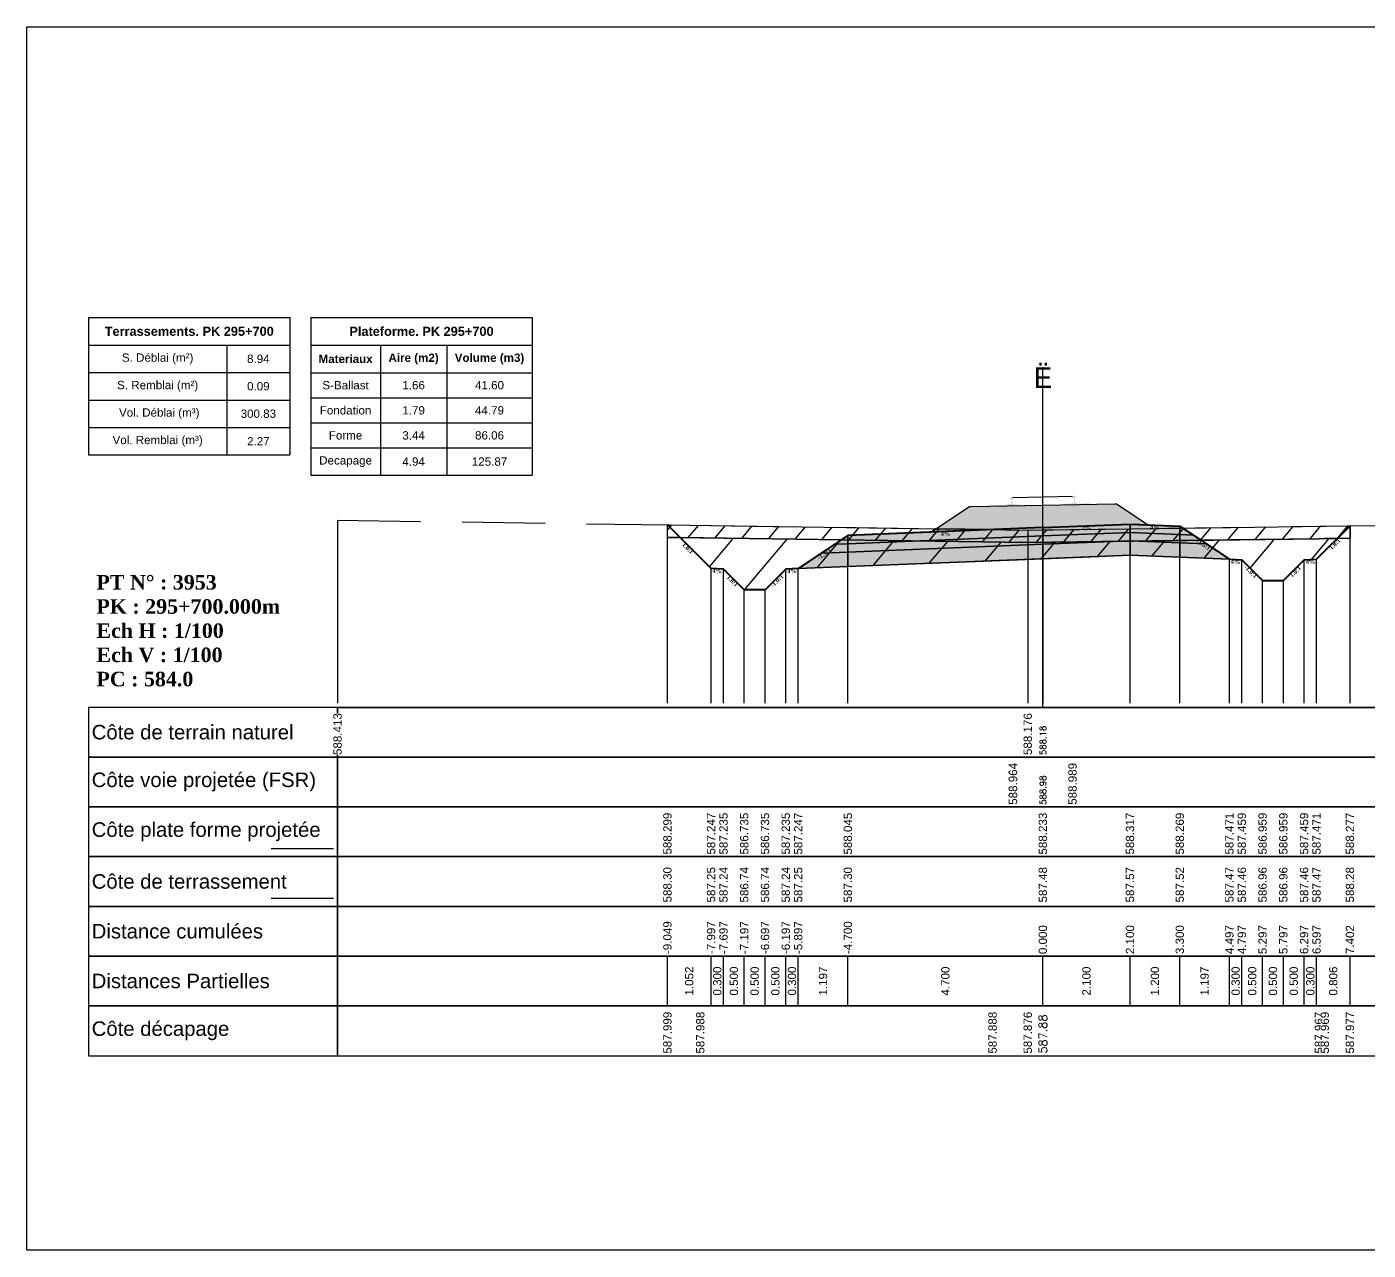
# Model space of a CAD drawing. Header units: millimetres. Extents: x 2762 to 3076, y 916 to 3305.
# Drawn here: x 2873.89 to 2906.22, y 3161.59 to 3191.09 of the extents above; entities that cross this region are included whole.
import ezdxf

# ---------------------------------------------------------------- set-up
doc = ezdxf.new("R2010")
doc.units = ezdxf.units.MM
doc.header["$LTSCALE"] = 2
doc.linetypes.add('CACHE', pattern=[9.525, 6.35, -3.175])
doc.linetypes.add('DASHED', pattern=[0.75, 0.5, -0.25])
for name, color, linetype in [('C-ANNO-TABL', 1, 'Continuous'), ('C-ANNO-TABL-TEXT', 150, 'Continuous'), ('C-ANNO-TABL-TITL', 150, 'Continuous'), ('C-ANNO-TABL-TTBL', 5, 'Continuous'), ('C-ROAD-CORR', 5, 'Continuous'), ('C-ROAD-SCTN', 7, 'Continuous')]:
    doc.layers.add(name, color=color, linetype=linetype)
doc.styles.add('ARIAL', font='arial.ttf')
doc.styles.add('C3D_Etiquette', font='romans.shx')
doc.styles.add('C3D_Profil_Travers', font='romans.shx')
doc.styles.get("Standard").update_dxf_attribs({"font": 'arial.ttf'})

msp = doc.modelspace()

# ---------------------------------------------------------------- hatches: boundary and pattern name
at = {"linetype": 'Continuous', "lineweight": -3}
msp.add_hatch(color=254, dxfattribs=at).paths.add_polyline_path([(2897.169, 3179.356), (2897.166, 3179.541), (2897.28, 3179.564), (2897.628, 3179.57), (2897.628, 3179.575), (2897.554, 3179.574), (2897.554, 3179.584), (2897.555, 3179.585), (2897.556, 3179.586), (2897.558, 3179.586), (2897.578, 3179.588), (2897.581, 3179.589), (2897.584, 3179.59), (2897.612, 3179.601), (2897.614, 3179.602), (2897.615, 3179.603), (2897.616, 3179.605), (2897.617, 3179.609), (2897.618, 3179.616), (2897.619, 3179.625), (2897.62, 3179.636), (2897.62, 3179.659), (2897.619, 3179.675), (2897.618, 3179.682), (2897.617, 3179.688), (2897.616, 3179.692), (2897.616, 3179.694), (2897.615, 3179.697), (2897.614, 3179.699), (2897.613, 3179.701), (2897.612, 3179.702), (2897.61, 3179.703), (2897.595, 3179.708), (2897.592, 3179.709), (2897.592, 3179.71), (2897.591, 3179.712), (2897.591, 3179.714), (2897.591, 3179.732), (2897.591, 3179.737), (2897.592, 3179.739), (2897.594, 3179.741), (2897.596, 3179.743), (2897.599, 3179.744), (2897.6, 3179.745), (2897.604, 3179.746), (2897.608, 3179.746), (2897.611, 3179.747), (2897.615, 3179.747), (2897.62, 3179.747), (2897.623, 3179.747), (2897.626, 3179.747), (2897.63, 3179.747), (2897.633, 3179.747), (2897.637, 3179.747), (2897.642, 3179.747), (2897.645, 3179.747), (2897.649, 3179.747), (2897.653, 3179.746), (2897.654, 3179.745), (2897.656, 3179.744), (2897.659, 3179.743), (2897.661, 3179.74), (2897.662, 3179.738), (2897.663, 3179.734), (2897.663, 3179.716), (2897.663, 3179.713), (2897.662, 3179.712), (2897.662, 3179.711), (2897.659, 3179.709), (2897.644, 3179.703), (2897.643, 3179.702), (2897.641, 3179.701), (2897.64, 3179.7), (2897.64, 3179.698), (2897.639, 3179.694), (2897.638, 3179.693), (2897.638, 3179.688), (2897.637, 3179.682), (2897.637, 3179.676), (2897.636, 3179.66), (2897.637, 3179.636), (2897.638, 3179.626), (2897.639, 3179.617), (2897.641, 3179.609), (2897.642, 3179.605), (2897.642, 3179.604), (2897.644, 3179.603), (2897.646, 3179.601), (2897.674, 3179.591), (2897.677, 3179.59), (2897.681, 3179.59), (2897.701, 3179.589), (2897.702, 3179.588), (2897.703, 3179.588), (2897.704, 3179.586), (2897.704, 3179.577), (2897.63, 3179.575), (2897.63, 3179.57), (2897.834, 3179.573), (2897.966, 3179.545), (2898.8, 3179.559), (2898.931, 3179.593), (2899.135, 3179.596), (2899.135, 3179.602), (2899.061, 3179.6), (2899.061, 3179.61), (2899.062, 3179.611), (2899.063, 3179.612), (2899.064, 3179.612), (2899.084, 3179.614), (2899.088, 3179.615), (2899.091, 3179.616), (2899.119, 3179.627), (2899.121, 3179.628), (2899.122, 3179.63), (2899.123, 3179.631), (2899.124, 3179.635), (2899.125, 3179.642), (2899.126, 3179.651), (2899.127, 3179.662), (2899.126, 3179.686), (2899.125, 3179.701), (2899.125, 3179.708), (2899.124, 3179.714), (2899.123, 3179.718), (2899.123, 3179.72), (2899.122, 3179.724), (2899.121, 3179.725), (2899.12, 3179.727), (2899.118, 3179.728), (2899.117, 3179.729), (2899.102, 3179.734), (2899.099, 3179.736), (2899.098, 3179.737), (2899.098, 3179.738), (2899.098, 3179.741), (2899.097, 3179.759), (2899.098, 3179.763), (2899.099, 3179.765), (2899.101, 3179.768), (2899.103, 3179.769), (2899.106, 3179.771), (2899.107, 3179.771), (2899.11, 3179.772), (2899.114, 3179.773), (2899.118, 3179.773), (2899.122, 3179.773), (2899.127, 3179.773), (2899.13, 3179.773), (2899.133, 3179.774), (2899.136, 3179.774), (2899.14, 3179.774), (2899.144, 3179.774), (2899.149, 3179.773), (2899.152, 3179.773), (2899.156, 3179.773), (2899.16, 3179.772), (2899.161, 3179.772), (2899.163, 3179.77), (2899.165, 3179.769), (2899.168, 3179.767), (2899.169, 3179.764), (2899.169, 3179.76), (2899.17, 3179.742), (2899.17, 3179.739), (2899.169, 3179.738), (2899.169, 3179.737), (2899.166, 3179.735), (2899.151, 3179.729), (2899.149, 3179.729), (2899.148, 3179.727), (2899.147, 3179.726), (2899.146, 3179.724), (2899.146, 3179.721), (2899.145, 3179.719), (2899.144, 3179.714), (2899.144, 3179.708), (2899.143, 3179.702), (2899.143, 3179.686), (2899.143, 3179.662), (2899.145, 3179.652), (2899.146, 3179.643), (2899.147, 3179.636), (2899.148, 3179.632), (2899.149, 3179.63), (2899.15, 3179.629), (2899.153, 3179.628), (2899.181, 3179.618), (2899.184, 3179.616), (2899.187, 3179.616), (2899.207, 3179.615), (2899.209, 3179.615), (2899.21, 3179.614), (2899.211, 3179.613), (2899.211, 3179.603), (2899.137, 3179.602), (2899.137, 3179.596), (2899.485, 3179.602), (2899.6, 3179.583), (2899.604, 3179.398)])
h = msp.add_hatch(dxfattribs=at)
h.set_pattern_fill('GRAVEL', color=252, scale=0.009, style=0)
h.set_pattern_definition([(228.0128, (2895.966965, 3179.219604), (-1.8288, -2.0574), [0.030755, -3.0447435]), (184.96974, (2895.946391, 3179.196744), (2.743199999, 0.228600013), [0.0527764, -5.2248644]), (132.51045, (2895.893813, 3179.192172), (2.286, -2.5146), [0.0372133, -3.684125]), (267.2737, (2895.804659, 3179.135022), (0.2286, 4.572), [0.0480604, -4.7579794]), (292.83365, (2895.802373, 3179.087016), (-1.143, 2.7432), [0.047127, -4.6655827]), (357.2737, (2895.820661, 3179.043582), (-4.572, 0.2286), [0.0480604, -4.7579794]), (37.69424, (2895.868667, 3179.0412955), (-2.9718, -2.286), [0.0635574, -6.2921804]), (72.25533, (2895.918959, 3179.0801575), (1.6002, 5.0292), [0.0600048, -5.940473]), (121.42957, (2895.937247, 3179.137308), (-1.8288, 2.9718), [0.048223, -4.774099]), (175.23636, (2895.912101, 3179.178456), (2.5146, -0.2286), [0.055054, -2.697654]), (222.39744, (2895.857237, 3179.1830275), (-2.7432, -2.5146), [0.071197, -7.0485095]), (138.81407, (2896.030973, 3179.132736), (-1.6002, 1.3716), [0.0243004, -2.405751]), (171.46923, (2896.012685, 3179.148738), (2.9718, -0.4572), [0.0462314, -4.5769175]), (225, (2895.96697, 3179.1556), (-3e-17, -0.2286), [0.032329, -0.29096]), (203.1986, (2895.950963, 3179.183028), (1.143, 0.4572), [0.01741, -1.723556]), (291.8014, (2895.93496, 3179.17617), (-0.2286, 0.6858), [0.024621, -1.206428]), (30.9638, (2895.944105, 3179.15331), (0.6858, 0.4572), [0.039989, -1.292967]), (161.565, (2895.978395, 3179.17388), (0.4572, -0.2286), [0.028916, -0.693981]), (16.38954, (2895.802373, 3179.17617), (2.286, 0.6858), [0.040508, -4.0102944]), (70.34618, (2895.841235, 3179.1876), (-0.9144, -2.5146), [0.033984, -3.3643994]), (293.1986, (2895.978395, 3179.219604), (-0.4572, 1.143), [0.034819, -1.7061465]), (343.61046, (2895.992111, 3179.1876), (-2.286, 0.6858), [0.040508, -4.0102944]), (339.44395, (2895.802373, 3179.034438), (-1.143, 0.4572), [0.039063, -1.914096]), (294.77514, (2895.838949, 3179.020722), (-1.143, 2.5146), [0.0327305, -3.2403234]), (66.8014, (2895.98068, 3178.991004), (0.4572, 1.143), [0.034819, -1.7061465]), (17.35402, (2895.994397, 3179.023008), (-2.9718, -0.9144), [0.0383204, -3.793714]), (69.44395, (2895.868667, 3178.991004), (-0.4572, -1.143), [0.0195316, -1.933628]), (101.3099, (2895.966965, 3178.991004), (-0.2286, 0.9144), [0.011656, -1.1539795]), (165.9638, (2895.96468, 3179.002434), (0.6858, -0.2286), [0.047127, -0.895415]), (186.009, (2895.918959, 3179.013864), (2.286, 0.2286), [0.043674, -4.323723]), (303.69, (2895.944105, 3179.132736), (-0.2286, 0.4572), [0.032969, -0.79126]), (353.15723, (2895.962393, 3179.1053035), (3.8862, -0.4572), [0.05756, -5.698441]), (60.9454, (2896.019543, 3179.098446), (-0.9144, -1.6002), [0.023536, -2.330045]), (90, (2896.03097, 3179.11902), (-0.2286, 0.2286), [0.013716, -0.214884]), (120.25644, (2895.914387, 3179.020722), (0.9144, -1.6002), [0.031758, -3.1440547]), (48.0128, (2895.898385, 3179.048154), (1.8288, 2.0574), [0.06151, -3.0139886]), (0, (2895.93953, 3179.09387), (0.2286, 0.2286), [0.059436, -0.169164]), (325.30485, (2895.998969, 3179.093874), (2.286, -1.6002), [0.036145, -3.5783385]), (254.0546, (2896.028687, 3179.0733), (-0.2286, -0.9144), [0.033285, -1.6309485]), (207.64598, (2896.019543, 3179.041296), (-4.3434, -2.286), [0.054193, -5.365122]), (175.42608, (2895.971537, 3179.0161495), (-2.9718, 0.2286), [0.0573327, -5.675926])])
h.paths.add_polyline_path([(2895.802, 3178.991), (2896.608, 3179.528), (2896.652, 3179.528), (2900.114, 3179.589), (2900.158, 3179.589), (2900.916, 3179.084), (2900.48, 3179.101), (2897.223, 3178.971)])
h.paths.add_polyline_path([(2895.679, 3178.909), (2895.802, 3178.991), (2897.223, 3178.971)])
h = msp.add_hatch(dxfattribs=at)
h.set_pattern_fill('_U', color=150, scale=0.5, angle=50, style=0, pattern_type=0)
h.set_pattern_definition([(50, (2905.47805, 3178.75673), (-0.383022, 0.321394), [])])
h.paths.add_polyline_path([(2905.478, 3178.757), (2905.782, 3179.061), (2905.782, 3178.761)])
h.paths.add_polyline_path([(2901.747, 3179.008), (2905.782, 3179.061), (2905.478, 3178.757), (2905.176, 3178.753), (2905.032, 3178.751), (2902.188, 3178.714)])
h.paths.add_polyline_path([(2895.679, 3178.909), (2895.802, 3178.991), (2897.223, 3178.971)])
h.paths.add_polyline_path([(2893.521, 3178.724), (2893.68, 3178.829), (2895.679, 3178.909), (2897.223, 3178.971), (2898.016, 3178.959), (2901.747, 3179.008), (2902.188, 3178.714), (2898.016, 3178.659)])
h.paths.add_polyline_path([(2889.331, 3179.083), (2895.802, 3178.991), (2895.679, 3178.909), (2893.68, 3178.829), (2893.521, 3178.724), (2889.635, 3178.779)])
h.paths.add_polyline_path([(2889.331, 3178.783), (2889.331, 3179.083), (2889.635, 3178.779)])
h = msp.add_hatch(color=11, dxfattribs=at)
h.paths.add_polyline_path([(2901.68, 3178.853), (2901.68, 3179.053), (2901.999, 3178.84)])
h.paths.add_polyline_path([(2900.48, 3178.901), (2900.48, 3179.101), (2901.68, 3179.053), (2901.68, 3178.853)])
h.paths.add_polyline_path([(2898.38, 3178.817), (2898.38, 3179.017), (2900.48, 3179.101), (2900.48, 3178.901)])
h.paths.add_polyline_path([(2893.68, 3178.629), (2893.68, 3178.829), (2898.38, 3179.017), (2898.38, 3178.817)])
h.paths.add_polyline_path([(2893.36, 3178.616), (2893.68, 3178.829), (2893.68, 3178.629)])
h = msp.add_hatch(dxfattribs=at)
h.set_pattern_fill('_U', color=1, angle=50, style=0, pattern_type=0)
h.set_pattern_definition([(50, (2889.635, 3178.7789), (-0.766044, 0.64279), [])])
h.paths.add_polyline_path([(2889.635, 3178.779), (2898.016, 3178.659), (2905.032, 3178.751), (2905.176, 3178.753), (2905.478, 3178.757), (2904.976, 3178.255), (2904.676, 3178.243), (2904.176, 3177.743), (2903.676, 3177.743), (2903.176, 3178.243), (2900.48, 3178.351), (2892.183, 3178.019), (2891.683, 3177.519), (2891.183, 3177.519), (2890.683, 3178.019), (2890.383, 3178.031)])
h = msp.add_hatch(color=83, dxfattribs=at)
h.paths.add_polyline_path([(2901.68, 3178.303), (2901.68, 3178.653), (2902.318, 3178.627), (2902.876, 3178.255)])
h.paths.add_polyline_path([(2900.48, 3178.351), (2900.48, 3178.701), (2901.68, 3178.653), (2901.68, 3178.303)])
h.paths.add_polyline_path([(2898.38, 3178.267), (2898.38, 3178.617), (2900.48, 3178.701), (2900.48, 3178.351)])
h.paths.add_polyline_path([(2893.68, 3178.079), (2893.68, 3178.429), (2898.38, 3178.617), (2898.38, 3178.267)])
h.paths.add_polyline_path([(2892.483, 3178.031), (2893.041, 3178.403), (2893.68, 3178.429), (2893.68, 3178.079)])
h = msp.add_hatch(color=30, dxfattribs=at)
h.paths.add_polyline_path([(2901.68, 3178.653), (2901.68, 3178.853), (2901.999, 3178.84), (2902.318, 3178.627)])
h.paths.add_polyline_path([(2900.48, 3178.701), (2900.48, 3178.901), (2901.68, 3178.853), (2901.68, 3178.653)])
h.paths.add_polyline_path([(2898.38, 3178.617), (2898.38, 3178.817), (2900.48, 3178.901), (2900.48, 3178.701)])
h.paths.add_polyline_path([(2893.68, 3178.429), (2893.68, 3178.629), (2898.38, 3178.817), (2898.38, 3178.617)])
h.paths.add_polyline_path([(2893.041, 3178.403), (2893.36, 3178.616), (2893.68, 3178.629), (2893.68, 3178.429)])

# ---------------------------------------------------------------- linework, layer by layer
at = {"color": 7, "linetype": 'Continuous', "lineweight": -3}
for p, q in [((2898.38, 3174.684), (2898.38, 3182.884)), ((2881.379, 3174.684), (2915.381, 3174.684)), ((2889.331, 3167.484), (2889.331, 3168.684)), ((2890.383, 3167.484), (2890.383, 3168.684)), ((2890.383, 3167.484), (2890.383, 3168.684)), ((2890.683, 3167.484), (2890.683, 3168.684)), ((2890.683, 3167.484), (2890.683, 3168.684)), ((2891.183, 3167.484), (2891.183, 3168.684)), ((2891.183, 3167.484), (2891.183, 3168.684)), ((2891.683, 3167.484), (2891.683, 3168.684)), ((2891.683, 3167.484), (2891.683, 3168.684)), ((2892.183, 3167.484), (2892.183, 3168.684)), ((2892.183, 3167.484), (2892.183, 3168.684)), ((2892.483, 3167.484), (2892.483, 3168.684)), ((2892.483, 3167.484), (2892.483, 3168.684)), ((2893.68, 3167.484), (2893.68, 3168.684)), ((2893.68, 3167.484), (2893.68, 3168.684)), ((2898.38, 3167.484), (2898.38, 3168.684)), ((2898.38, 3167.484), (2898.38, 3168.684)), ((2900.48, 3167.484), (2900.48, 3168.684)), ((2900.48, 3167.484), (2900.48, 3168.684)), ((2901.68, 3167.484), (2901.68, 3168.684)), ((2901.68, 3167.484), (2901.68, 3168.684)), ((2902.876, 3167.484), (2902.876, 3168.684)), ((2902.876, 3167.484), (2902.876, 3168.684)), ((2903.176, 3167.484), (2903.176, 3168.684)), ((2903.176, 3167.484), (2903.176, 3168.684)), ((2903.676, 3167.484), (2903.676, 3168.684)), ((2903.676, 3167.484), (2903.676, 3168.684)), ((2904.176, 3167.484), (2904.176, 3168.684)), ((2904.176, 3167.484), (2904.176, 3168.684)), ((2904.676, 3167.484), (2904.676, 3168.684)), ((2904.676, 3167.484), (2904.676, 3168.684)), ((2904.976, 3167.484), (2904.976, 3168.684)), ((2904.976, 3167.484), (2904.976, 3168.684)), ((2905.782, 3167.484), (2905.782, 3168.684))]:
    msp.add_line(p, q, dxfattribs=at)
at = {"color": 251, "linetype": 'Continuous', "lineweight": -3}
for p, q in [((2895.802, 3178.991), (2896.608, 3179.528)), ((2896.608, 3179.528), (2896.652, 3179.528)), ((2896.652, 3179.528), (2900.114, 3179.589)), ((2900.114, 3179.589), (2900.158, 3179.589)), ((2900.158, 3179.589), (2900.916, 3179.084)), ((2893.68, 3178.829), (2898.38, 3179.017)), ((2900.48, 3179.101), (2897.223, 3178.971)), ((2898.38, 3179.017), (2900.48, 3179.101)), ((2898.38, 3178.817), (2898.38, 3179.017)), ((2898.38, 3179.017), (2898.38, 3178.817)), ((2900.916, 3179.084), (2900.48, 3179.101)), ((2900.48, 3178.901), (2900.48, 3179.101)), ((2900.48, 3179.101), (2901.68, 3179.053)), ((2900.48, 3179.101), (2900.48, 3178.901)), ((2901.68, 3178.853), (2901.68, 3179.053)), ((2901.68, 3179.053), (2901.999, 3178.84)), ((2901.68, 3179.053), (2901.68, 3178.853)), ((2893.36, 3178.616), (2893.68, 3178.829)), ((2893.68, 3178.629), (2893.68, 3178.829)), ((2893.68, 3178.829), (2893.68, 3178.629)), ((2898.38, 3178.817), (2893.68, 3178.629)), ((2895.679, 3178.909), (2895.802, 3178.991)), ((2897.223, 3178.971), (2895.679, 3178.909)), ((2897.223, 3178.971), (2895.802, 3178.991)), ((2895.802, 3178.991), (2897.223, 3178.971)), ((2900.48, 3178.901), (2898.38, 3178.817)), ((2901.68, 3178.853), (2900.48, 3178.901)), ((2901.999, 3178.84), (2901.68, 3178.853)), ((2893.68, 3178.629), (2893.36, 3178.616))]:
    msp.add_line(p, q, dxfattribs=at)
at = {"color": 105, "linetype": 'DASHED', "lineweight": -3, "ltscale": 2}
for p, q in [((2881.38, 3179.197), (2898.016, 3178.959)), ((2898.38, 3178.964), (2908.651, 3179.098)), ((2898.016, 3178.959), (2898.38, 3178.964))]:
    msp.add_line(p, q, dxfattribs=at)
at = {"color": 98, "linetype": 'CACHE', "lineweight": -3}
for p, q in [((2881.38, 3179.197), (2881.38, 3174.784)), ((2898.016, 3178.959), (2898.016, 3174.784)), ((2898.38, 3178.964), (2898.38, 3174.784))]:
    msp.add_line(p, q, dxfattribs=at)
at = {"color": 253, "linetype": 'Continuous', "lineweight": -3}
for p, q in [((2889.331, 3179.083), (2895.802, 3178.991)), ((2889.635, 3178.779), (2889.331, 3179.083)), ((2889.331, 3178.783), (2889.331, 3179.083)), ((2889.331, 3179.083), (2889.635, 3178.779)), ((2889.331, 3178.783), (2889.331, 3179.083)), ((2889.331, 3179.083), (2889.635, 3178.779)), ((2901.747, 3179.008), (2905.782, 3179.061)), ((2905.478, 3178.757), (2905.782, 3179.061)), ((2905.782, 3179.061), (2905.478, 3178.757)), ((2905.478, 3178.757), (2905.782, 3179.061)), ((2905.782, 3179.061), (2905.782, 3178.761)), ((2905.782, 3179.061), (2905.782, 3178.761)), ((2889.635, 3178.779), (2889.331, 3178.783)), ((2889.635, 3178.779), (2889.331, 3178.783)), ((2893.521, 3178.724), (2889.635, 3178.779)), ((2889.635, 3178.779), (2898.016, 3178.659)), ((2890.383, 3178.031), (2889.635, 3178.779)), ((2893.521, 3178.724), (2893.68, 3178.829)), ((2893.68, 3178.829), (2893.521, 3178.724)), ((2898.016, 3178.659), (2893.521, 3178.724)), ((2893.68, 3178.829), (2895.679, 3178.909)), ((2895.679, 3178.909), (2893.68, 3178.829)), ((2895.679, 3178.909), (2895.802, 3178.991)), ((2895.802, 3178.991), (2895.679, 3178.909)), ((2897.223, 3178.971), (2895.679, 3178.909)), ((2895.679, 3178.909), (2897.223, 3178.971)), ((2895.802, 3178.991), (2897.223, 3178.971)), ((2897.223, 3178.971), (2898.016, 3178.959)), ((2898.016, 3178.959), (2901.747, 3179.008)), ((2898.016, 3178.659), (2905.032, 3178.751)), ((2902.188, 3178.714), (2898.016, 3178.659)), ((2902.188, 3178.714), (2901.747, 3179.008)), ((2901.747, 3179.008), (2902.188, 3178.714)), ((2905.032, 3178.751), (2902.188, 3178.714)), ((2905.478, 3178.757), (2904.976, 3178.255)), ((2905.176, 3178.753), (2905.032, 3178.751)), ((2905.032, 3178.751), (2905.176, 3178.753)), ((2905.478, 3178.757), (2905.176, 3178.753)), ((2905.176, 3178.753), (2905.478, 3178.757)), ((2905.782, 3178.761), (2905.478, 3178.757)), ((2905.782, 3178.761), (2905.478, 3178.757)), ((2900.48, 3178.351), (2892.183, 3178.019)), ((2903.176, 3178.243), (2900.48, 3178.351)), ((2903.676, 3177.743), (2903.176, 3178.243)), ((2904.676, 3178.243), (2904.176, 3177.743)), ((2904.976, 3178.255), (2904.676, 3178.243)), ((2890.683, 3178.019), (2890.383, 3178.031)), ((2891.183, 3177.519), (2890.683, 3178.019)), ((2892.183, 3178.019), (2891.683, 3177.519)), ((2904.176, 3177.743), (2903.676, 3177.743)), ((2891.683, 3177.519), (2891.183, 3177.519))]:
    msp.add_line(p, q, dxfattribs=at)
at = {"color": 8, "linetype": 'CACHE', "lineweight": -3}
for p, q in [((2889.331, 3174.784), (2889.331, 3179.083)), ((2905.782, 3174.784), (2905.782, 3179.061)), ((2893.68, 3174.784), (2893.68, 3178.079)), ((2898.38, 3174.784), (2898.38, 3178.267)), ((2898.38, 3174.784), (2898.38, 3178.267)), ((2900.48, 3174.784), (2900.48, 3178.351)), ((2901.68, 3174.784), (2901.68, 3178.303)), ((2902.876, 3174.784), (2902.876, 3178.255)), ((2903.176, 3174.784), (2903.176, 3178.243)), ((2904.676, 3174.784), (2904.676, 3178.243)), ((2904.976, 3174.784), (2904.976, 3178.255)), ((2890.383, 3174.784), (2890.383, 3178.031)), ((2890.683, 3174.784), (2890.683, 3178.019)), ((2892.183, 3174.784), (2892.183, 3178.019)), ((2892.483, 3174.784), (2892.483, 3178.031)), ((2903.676, 3174.784), (2903.676, 3177.743)), ((2904.176, 3174.784), (2904.176, 3177.743)), ((2891.183, 3174.784), (2891.183, 3177.519)), ((2891.683, 3174.784), (2891.683, 3177.519))]:
    msp.add_line(p, q, dxfattribs=at)
at = {"color": 6, "linetype": 'Continuous', "lineweight": -3}
for p, q in [((2889.331, 3178.783), (2890.123, 3178.772)), ((2890.123, 3178.772), (2897.168, 3178.672)), ((2898.38, 3178.664), (2905.032, 3178.751)), ((2905.032, 3178.751), (2905.176, 3178.753)), ((2905.176, 3178.753), (2905.782, 3178.761)), ((2897.168, 3178.672), (2898.016, 3178.659)), ((2898.016, 3178.659), (2898.38, 3178.664))]:
    msp.add_line(p, q, dxfattribs=at)
at = {"color": 53, "linetype": 'Continuous', "lineweight": -3}
for p, q in [((2893.68, 3178.629), (2898.38, 3178.817)), ((2898.38, 3178.817), (2900.48, 3178.901)), ((2898.38, 3178.617), (2898.38, 3178.817)), ((2898.38, 3178.817), (2898.38, 3178.617)), ((2900.48, 3178.701), (2898.38, 3178.617)), ((2898.38, 3178.617), (2900.48, 3178.701)), ((2900.48, 3178.701), (2900.48, 3178.901)), ((2900.48, 3178.901), (2901.68, 3178.853)), ((2900.48, 3178.901), (2900.48, 3178.701)), ((2901.68, 3178.653), (2900.48, 3178.701)), ((2900.48, 3178.351), (2900.48, 3178.701)), ((2900.48, 3178.701), (2901.68, 3178.653)), ((2900.48, 3178.701), (2900.48, 3178.351)), ((2901.68, 3178.653), (2901.68, 3178.853)), ((2901.68, 3178.853), (2901.999, 3178.84)), ((2901.68, 3178.853), (2901.68, 3178.653)), ((2901.999, 3178.84), (2902.318, 3178.627)), ((2892.483, 3178.031), (2893.041, 3178.403)), ((2893.041, 3178.403), (2893.36, 3178.616)), ((2893.68, 3178.429), (2893.041, 3178.403)), ((2893.041, 3178.403), (2893.68, 3178.429)), ((2893.36, 3178.616), (2893.68, 3178.629)), ((2893.68, 3178.429), (2893.68, 3178.629)), ((2893.68, 3178.629), (2893.68, 3178.429)), ((2898.38, 3178.617), (2893.68, 3178.429)), ((2893.68, 3178.429), (2898.38, 3178.617)), ((2893.68, 3178.079), (2893.68, 3178.429)), ((2893.68, 3178.429), (2893.68, 3178.079)), ((2898.38, 3178.267), (2898.38, 3178.617)), ((2898.38, 3178.617), (2898.38, 3178.267)), ((2902.318, 3178.627), (2901.68, 3178.653)), ((2901.68, 3178.303), (2901.68, 3178.653)), ((2901.68, 3178.653), (2902.318, 3178.627)), ((2901.68, 3178.653), (2901.68, 3178.303)), ((2902.318, 3178.627), (2902.876, 3178.255)), ((2893.68, 3178.079), (2892.483, 3178.031)), ((2898.38, 3178.267), (2893.68, 3178.079)), ((2900.48, 3178.351), (2898.38, 3178.267)), ((2901.68, 3178.303), (2900.48, 3178.351)), ((2902.876, 3178.255), (2901.68, 3178.303))]:
    msp.add_line(p, q, dxfattribs=at)
at = {"color": 154, "linetype": 'Continuous', "lineweight": -3}
msp.add_line((2879.779, 3171.284), (2881.279, 3171.284), dxfattribs=at)
at = {"color": 1, "linetype": 'Continuous', "lineweight": -3}
msp.add_line((2879.779, 3170.084), (2881.279, 3170.084), dxfattribs=at)
at = {"color": 7, "linetype": 'Continuous', "lineweight": -3}
for points in [[(2881.379, 3173.484), (2881.379, 3174.684), (2875.379, 3174.684), (2875.379, 3173.484)], [(2881.379, 3173.484), (2915.381, 3173.484), (2915.381, 3174.684), (2881.379, 3174.684)], [(2881.379, 3172.284), (2881.379, 3173.484), (2875.379, 3173.484), (2875.379, 3172.284)], [(2881.379, 3172.284), (2915.381, 3172.284), (2915.381, 3173.484), (2881.379, 3173.484)], [(2881.379, 3171.084), (2881.379, 3172.284), (2875.379, 3172.284), (2875.379, 3171.084)], [(2881.379, 3171.084), (2915.381, 3171.084), (2915.381, 3172.284), (2881.379, 3172.284)], [(2881.379, 3169.884), (2881.379, 3171.084), (2875.379, 3171.084), (2875.379, 3169.884)], [(2881.379, 3169.884), (2915.381, 3169.884), (2915.381, 3171.084), (2881.379, 3171.084)], [(2881.379, 3168.684), (2881.379, 3169.884), (2875.379, 3169.884), (2875.379, 3168.684)], [(2881.379, 3168.684), (2915.381, 3168.684), (2915.381, 3169.884), (2881.379, 3169.884)], [(2881.379, 3167.484), (2881.379, 3168.684), (2875.379, 3168.684), (2875.379, 3167.484)], [(2881.379, 3167.484), (2915.381, 3167.484), (2915.381, 3168.684), (2881.379, 3168.684)], [(2881.379, 3166.284), (2881.379, 3167.484), (2875.379, 3167.484), (2875.379, 3166.284)], [(2881.379, 3166.284), (2915.381, 3166.284), (2915.381, 3167.484), (2881.379, 3167.484)]]:
    msp.add_3dface(points, dxfattribs=at)
at = {"layer": 'C-ANNO-TABL', "color": 7, "linetype": 'Continuous', "lineweight": -3}
for p, q in [((2875.379, 3183.419), (2878.707, 3183.419)), ((2878.707, 3183.419), (2880.232, 3183.419)), ((2878.707, 3183.419), (2878.707, 3182.757)), ((2880.732, 3183.416), (2882.414, 3183.416)), ((2882.414, 3183.416), (2884.01, 3183.416)), ((2882.414, 3183.416), (2882.414, 3182.754)), ((2884.01, 3183.416), (2886.073, 3183.416)), ((2884.01, 3183.416), (2884.01, 3182.754)), ((2875.379, 3182.757), (2878.707, 3182.757)), ((2878.707, 3182.757), (2880.232, 3182.757)), ((2878.707, 3182.757), (2878.707, 3182.095)), ((2880.732, 3182.754), (2882.414, 3182.754)), ((2882.414, 3182.754), (2884.01, 3182.754)), ((2882.414, 3182.754), (2882.414, 3182.147)), ((2884.01, 3182.754), (2886.073, 3182.754)), ((2884.01, 3182.754), (2884.01, 3182.147)), ((2875.379, 3182.095), (2878.707, 3182.095)), ((2878.707, 3182.095), (2880.232, 3182.095)), ((2878.707, 3182.095), (2878.707, 3181.432)), ((2880.732, 3182.147), (2882.414, 3182.147)), ((2882.414, 3182.147), (2884.01, 3182.147)), ((2882.414, 3182.147), (2882.414, 3181.543)), ((2884.01, 3182.147), (2886.073, 3182.147)), ((2884.01, 3182.147), (2884.01, 3181.543)), ((2875.379, 3181.432), (2878.707, 3181.432)), ((2878.707, 3181.432), (2880.232, 3181.432)), ((2878.707, 3181.432), (2878.707, 3180.77)), ((2880.732, 3181.543), (2882.414, 3181.543)), ((2882.414, 3181.543), (2884.01, 3181.543)), ((2882.414, 3181.543), (2882.414, 3180.939)), ((2884.01, 3181.543), (2886.073, 3181.543)), ((2884.01, 3181.543), (2884.01, 3180.939)), ((2880.732, 3180.939), (2882.414, 3180.939)), ((2882.414, 3180.939), (2884.01, 3180.939)), ((2882.414, 3180.939), (2882.414, 3180.28)), ((2884.01, 3180.939), (2886.073, 3180.939)), ((2884.01, 3180.939), (2884.01, 3180.28))]:
    msp.add_line(p, q, dxfattribs=at)
at = {"layer": 'C-ANNO-TABL-TTBL', "color": 7, "linetype": 'Continuous', "lineweight": -3}
for p, q in [((2875.379, 3184.084), (2880.232, 3184.084)), ((2875.379, 3184.084), (2875.379, 3183.419)), ((2880.232, 3184.084), (2880.232, 3183.419)), ((2880.732, 3184.084), (2886.073, 3184.084)), ((2880.732, 3184.084), (2880.732, 3183.416)), ((2886.073, 3184.084), (2886.073, 3183.416)), ((2875.379, 3183.419), (2875.379, 3182.757)), ((2880.232, 3183.419), (2880.232, 3182.757)), ((2880.732, 3183.416), (2880.732, 3182.754)), ((2886.073, 3183.416), (2886.073, 3182.754)), ((2875.379, 3182.757), (2875.379, 3182.095)), ((2880.232, 3182.757), (2880.232, 3182.095)), ((2880.732, 3182.754), (2880.732, 3182.147)), ((2886.073, 3182.754), (2886.073, 3182.147)), ((2875.379, 3182.095), (2875.379, 3181.432)), ((2880.232, 3182.095), (2880.232, 3181.432)), ((2880.732, 3182.147), (2880.732, 3181.543)), ((2886.073, 3182.147), (2886.073, 3181.543)), ((2875.379, 3181.432), (2875.379, 3180.77)), ((2880.232, 3181.432), (2880.232, 3180.77)), ((2880.732, 3181.543), (2880.732, 3180.939)), ((2886.073, 3181.543), (2886.073, 3180.939)), ((2875.379, 3180.77), (2878.707, 3180.77)), ((2878.707, 3180.77), (2880.232, 3180.77)), ((2880.732, 3180.939), (2880.732, 3180.28)), ((2886.073, 3180.939), (2886.073, 3180.28)), ((2880.732, 3180.28), (2882.414, 3180.28)), ((2882.414, 3180.28), (2884.01, 3180.28)), ((2884.01, 3180.28), (2886.073, 3180.28))]:
    msp.add_line(p, q, dxfattribs=at)
at = {"layer": 'C-ROAD-CORR', "color": 1, "linetype": 'Continuous', "lineweight": 40}
for p, q in [((2890.383, 3178.031), (2889.331, 3179.083)), ((2898.38, 3179.017), (2893.68, 3178.829)), ((2898.38, 3179.017), (2900.48, 3179.101)), ((2900.48, 3179.101), (2901.68, 3179.053)), ((2901.68, 3179.053), (2902.876, 3178.255)), ((2904.976, 3178.255), (2905.782, 3179.061)), ((2893.68, 3178.829), (2892.483, 3178.031)), ((2902.876, 3178.255), (2903.176, 3178.243)), ((2903.176, 3178.243), (2903.676, 3177.743)), ((2904.176, 3177.743), (2904.676, 3178.243)), ((2904.676, 3178.243), (2904.976, 3178.255)), ((2890.683, 3178.019), (2890.383, 3178.031)), ((2891.183, 3177.519), (2890.683, 3178.019)), ((2892.183, 3178.019), (2891.683, 3177.519)), ((2892.483, 3178.031), (2892.183, 3178.019)), ((2903.676, 3177.743), (2904.176, 3177.743)), ((2891.683, 3177.519), (2891.183, 3177.519))]:
    msp.add_line(p, q, dxfattribs=at)
at = {"layer": 'C-ROAD-CORR', "color": 102, "linetype": 'Continuous', "lineweight": -3, "ltscale": 0.5}
for p, q in [((2893.68, 3178.079), (2892.483, 3178.031)), ((2898.38, 3178.267), (2893.68, 3178.079)), ((2898.38, 3178.267), (2900.48, 3178.351)), ((2900.48, 3178.351), (2901.68, 3178.303)), ((2901.68, 3178.303), (2902.876, 3178.255))]:
    msp.add_line(p, q, dxfattribs=at)
at = {"layer": 'C-ROAD-CORR', "color": 1, "linetype": 'Continuous', "lineweight": -3}
for p, q in [((2903.176, 3178.243), (2903.676, 3177.743)), ((2904.176, 3177.743), (2904.676, 3178.243)), ((2891.183, 3177.519), (2890.683, 3178.019)), ((2892.183, 3178.019), (2891.683, 3177.519))]:
    msp.add_line(p, q, dxfattribs=at)
at = {"layer": 'C-ROAD-SCTN', "color": 154, "linetype": 'Continuous', "lineweight": -3}
for p, q in [((2897.654, 3179.748), (2897.662, 3179.748)), ((2897.662, 3179.748), (2898.38, 3179.76)), ((2898.38, 3179.76), (2899.095, 3179.773)), ((2889.331, 3179.083), (2890.383, 3178.031)), ((2893.68, 3178.829), (2898.38, 3179.017)), ((2898.38, 3179.017), (2900.48, 3179.101)), ((2900.48, 3179.101), (2901.68, 3179.053)), ((2901.68, 3179.053), (2902.876, 3178.255)), ((2904.976, 3178.255), (2905.782, 3179.061)), ((2892.483, 3178.031), (2893.68, 3178.829)), ((2902.876, 3178.255), (2903.176, 3178.243)), ((2903.176, 3178.243), (2903.676, 3177.743)), ((2904.176, 3177.743), (2904.676, 3178.243)), ((2904.676, 3178.243), (2904.976, 3178.255)), ((2890.383, 3178.031), (2890.683, 3178.019)), ((2890.683, 3178.019), (2891.183, 3177.519)), ((2891.683, 3177.519), (2892.183, 3178.019)), ((2892.183, 3178.019), (2892.483, 3178.031)), ((2903.676, 3177.743), (2904.176, 3177.743)), ((2891.183, 3177.519), (2891.683, 3177.519))]:
    msp.add_line(p, q, dxfattribs=at)
at = {"layer": 'C-ROAD-SCTN', "color": 140, "linetype": 'Continuous', "lineweight": -3}
for p, q in [((2895.679, 3178.909), (2896.608, 3179.528)), ((2896.608, 3179.528), (2896.652, 3179.528)), ((2896.652, 3179.528), (2898.38, 3179.558)), ((2898.38, 3179.558), (2900.114, 3179.589)), ((2900.114, 3179.589), (2900.158, 3179.589)), ((2900.158, 3179.589), (2900.916, 3179.084))]:
    msp.add_line(p, q, dxfattribs=at)
at = {"layer": 'C-ROAD-SCTN', "color": 1, "linetype": 'Continuous', "lineweight": -3}
for p, q in [((2889.331, 3179.083), (2890.383, 3178.031)), ((2904.976, 3178.255), (2905.782, 3179.061)), ((2892.483, 3178.031), (2893.68, 3178.079)), ((2893.68, 3178.079), (2898.38, 3178.267)), ((2898.38, 3178.267), (2900.48, 3178.351)), ((2900.48, 3178.351), (2901.68, 3178.303)), ((2901.68, 3178.303), (2902.876, 3178.255)), ((2902.876, 3178.255), (2903.176, 3178.243)), ((2903.176, 3178.243), (2903.676, 3177.743)), ((2904.176, 3177.743), (2904.676, 3178.243)), ((2904.676, 3178.243), (2904.976, 3178.255)), ((2890.383, 3178.031), (2890.683, 3178.019)), ((2890.683, 3178.019), (2891.183, 3177.519)), ((2891.683, 3177.519), (2892.183, 3178.019)), ((2892.183, 3178.019), (2892.483, 3178.031)), ((2903.676, 3177.743), (2904.176, 3177.743)), ((2891.183, 3177.519), (2891.683, 3177.519))]:
    msp.add_line(p, q, dxfattribs=at)

# ---------------------------------------------------------------- texts
at = {"color": 7, "linetype": 'Continuous', "lineweight": -3}
for s, insert, char_height, attachment_point, style in [('{\\fWingdings|b0|i0|c2|p0;Ë}', (2898.38, 3182.384), 0.5, 8, 'C3D_Profil_Travers'), ('{\\fTimes New Roman|b1|i0|c0|p18;PT N° : 3953\\PPK : 295+700.000m\\PEch H : 1/100\\PEch V : 1/100\\PPC : 584.0}', (2875.568, 3175.184), 0.35, 7, 'C3D_Profil_Travers'), ('{\\fArial|b0|i0|c0|p34;Côte de terrain naturel}', (2875.454, 3174.084), 0.35, 4, 'C3D_Etiquette'), ('{\\fArial|b0|i0|c0|p34;Côte plate forme projetée}', (2875.454, 3171.684), 0.35, 4, 'C3D_Etiquette'), ('{\\fArial|b0|i0|c0|p34;Côte de terrassement}', (2875.454, 3170.484), 0.35, 4, 'C3D_Etiquette'), ('{\\fArial|b0|i0|c0|p34;Distance cumulées}', (2875.454, 3169.284), 0.35, 4, 'C3D_Etiquette'), ('{\\fArial|b0|i0|c0|p34;Distances Partielles}', (2875.454, 3168.084), 0.35, 4, 'C3D_Etiquette'), ('{\\fArial|b0|i0|c0|p34;Côte décapage}', (2875.454, 3166.884), 0.35, 4, 'C3D_Etiquette')]:
    msp.add_mtext(s, dxfattribs=dict(at, insert=insert, char_height=char_height, attachment_point=attachment_point, style=style))
at = {"color": 7, "linetype": 'Continuous', "lineweight": -3, "char_height": 0.1, "attachment_point": 2, "style": 'C3D_Etiquette'}
for s, insert, width, rotation in [('{\\fTimes New Roman|b1|i0|c0|p18;4%}', (2899.43, 3179.055), 0.37094, 2.2906), ('{\\fTimes New Roman|b1|i0|c0|p18;4%}', (2901.079, 3179.073), 0.42071, 357.7094), ('{\\fTimes New Roman|b1|i0|c0|p18;4%}', (2896.03, 3178.919), 0.42071, 2.2906), ('{\\fTimes New Roman|b1|i0|c0|p18;-1.5:1}', (2902.276, 3178.651), 0.34598, 326.3099), ('{\\fTimes New Roman|b1|i0|c0|p18;1.0:1}', (2905.382, 3178.655), 0.29001, 45), ('{\\fTimes New Roman|b1|i0|c0|p18;1.0:1}', (2889.854, 3178.554), 0.29001, 315), ('{\\fTimes New Roman|b1|i0|c0|p18;-1.5:1}', (2893.083, 3178.427), 0.34598, 33.6901), ('{\\fTimes New Roman|b1|i0|c0|p18;4%}', (2903.026, 3178.245), 0.42071, 357.7094), ('{\\fTimes New Roman|b1|i0|c0|p18;-1.0:1}', (2903.424, 3177.99), 0.34598, 315), ('{\\fTimes New Roman|b1|i0|c0|p18;1.0:1}', (2904.429, 3177.99), 0.29001, 45), ('{\\fTimes New Roman|b1|i0|c0|p18;4%}', (2904.827, 3178.245), 0.37094, 2.2906), ('{\\fTimes New Roman|b1|i0|c0|p18;4%}', (2890.533, 3178.021), 0.37094, 357.7094), ('{\\fTimes New Roman|b1|i0|c0|p18;1.0:1}', (2890.93, 3177.766), 0.29001, 315), ('{\\fTimes New Roman|b1|i0|c0|p18;-1.0:1}', (2891.936, 3177.766), 0.34598, 45), ('{\\fTimes New Roman|b1|i0|c0|p18;4%}', (2892.333, 3178.021), 0.42071, 2.2906)]:
    msp.add_mtext(s, dxfattribs=dict(at, insert=insert, width=width, rotation=rotation))
at = {"color": 7, "linetype": 'Continuous', "lineweight": -3, "rotation": 90, "style": 'C3D_Profil_Travers'}
for s, insert, char_height, attachment_point in [('588.18', (2898.38, 3173.534), 0.15, 4), ('588.98', (2898.38, 3172.334), 0.15, 4), ('{\\fArial|b0|i0|c0|p34;588.30}', (2889.331, 3169.979), 0.2, 4), ('{\\fArial|b0|i0|c0|p34;587.25}', (2890.383, 3169.979), 0.2, 4), ('{\\fArial|b0|i0|c0|p34;587.24}', (2890.683, 3169.979), 0.2, 4), ('{\\fArial|b0|i0|c0|p34;586.74}', (2891.183, 3169.979), 0.2, 4), ('{\\fArial|b0|i0|c0|p34;586.74}', (2891.683, 3169.979), 0.2, 4), ('{\\fArial|b0|i0|c0|p34;587.24}', (2892.183, 3169.979), 0.2, 4), ('{\\fArial|b0|i0|c0|p34;587.25}', (2892.483, 3169.979), 0.2, 4), ('{\\fArial|b0|i0|c0|p34;587.30}', (2893.68, 3169.979), 0.2, 4), ('{\\fArial|b0|i0|c0|p34;587.48}', (2898.38, 3169.979), 0.2, 4), ('{\\fArial|b0|i0|c0|p34;587.57}', (2900.48, 3169.979), 0.2, 4), ('{\\fArial|b0|i0|c0|p34;587.52}', (2901.68, 3169.979), 0.2, 4), ('{\\fArial|b0|i0|c0|p34;587.47}', (2902.876, 3169.979), 0.2, 4), ('{\\fArial|b0|i0|c0|p34;587.46}', (2903.176, 3169.979), 0.2, 4), ('{\\fArial|b0|i0|c0|p34;586.96}', (2903.676, 3169.979), 0.2, 4), ('{\\fArial|b0|i0|c0|p34;586.96}', (2904.176, 3169.979), 0.2, 4), ('{\\fArial|b0|i0|c0|p34;587.46}', (2904.676, 3169.979), 0.2, 4), ('{\\fArial|b0|i0|c0|p34;587.47}', (2904.976, 3169.979), 0.2, 4), ('{\\fArial|b0|i0|c0|p34;588.28}', (2905.782, 3169.979), 0.2, 4), ('{\\fArial|b0|i0|c0|p34;1.052}', (2889.857, 3168.084), 0.2, 5), ('{\\fArial|b0|i0|c0|p34;0.300}', (2890.533, 3168.084), 0.2, 5), ('{\\fArial|b0|i0|c0|p34;0.500}', (2890.933, 3168.084), 0.2, 5), ('{\\fArial|b0|i0|c0|p34;0.500}', (2891.433, 3168.084), 0.2, 5), ('{\\fArial|b0|i0|c0|p34;0.500}', (2891.933, 3168.084), 0.2, 5), ('{\\fArial|b0|i0|c0|p34;0.300}', (2892.333, 3168.084), 0.2, 5), ('{\\fArial|b0|i0|c0|p34;1.197}', (2893.081, 3168.084), 0.2, 5), ('{\\fArial|b0|i0|c0|p34;4.700}', (2896.03, 3168.084), 0.2, 5), ('{\\fArial|b0|i0|c0|p34;2.100}', (2899.43, 3168.084), 0.2, 5), ('{\\fArial|b0|i0|c0|p34;1.200}', (2901.08, 3168.084), 0.2, 5), ('{\\fArial|b0|i0|c0|p34;1.197}', (2902.278, 3168.084), 0.2, 5), ('{\\fArial|b0|i0|c0|p34;0.300}', (2903.026, 3168.084), 0.2, 5), ('{\\fArial|b0|i0|c0|p34;0.500}', (2903.426, 3168.084), 0.2, 5), ('{\\fArial|b0|i0|c0|p34;0.500}', (2903.926, 3168.084), 0.2, 5), ('{\\fArial|b0|i0|c0|p34;0.500}', (2904.426, 3168.084), 0.2, 5), ('{\\fArial|b0|i0|c0|p34;0.300}', (2904.826, 3168.084), 0.2, 5), ('{\\fArial|b0|i0|c0|p34;0.806}', (2905.379, 3168.084), 0.2, 5), ('587.88', (2898.38, 3166.334), 0.2, 4)]:
    msp.add_mtext(s, dxfattribs=dict(at, insert=insert, char_height=char_height, attachment_point=attachment_point))
at = {"color": 7, "linetype": 'Continuous', "lineweight": -3, "insert": (2875.454, 3172.884), "char_height": 0.35, "attachment_point": 4}
msp.add_mtext('{\\fArial|b0|i0|c0|p34;Côte voie projetée (FSR)}', dxfattribs=at)
at = {"layer": 'C-ANNO-TABL-TEXT', "color": 7, "linetype": 'Continuous', "lineweight": -3, "char_height": 0.2, "attachment_point": 5, "style": 'ARIAL'}
for s, insert in [('{\\fArial|b0|i0|c0|p34;\\C7;8.94}', (2879.47, 3183.088)), ('{\\fArial|b0|i0|c0|p34;\\C7;0.09}', (2879.47, 3182.426)), ('{\\fArial|b0|i0|c0|p34;\\C7;S-Ballast}', (2881.573, 3182.451)), ('{\\fArial|b0|i0|c0|p34;\\C7;1.66}', (2883.212, 3182.451)), ('{\\C18;\\c0;41.60}', (2885.042, 3182.451)), ('{\\fArial|b0|i0|c0|p34;\\C7;Fondation}', (2881.573, 3181.845)), ('{\\fArial|b0|i0|c0|p34;\\C7;1.79}', (2883.212, 3181.845)), ('{\\C18;\\c0;44.79}', (2885.042, 3181.845)), ('{\\fArial|b0|i0|c0|p34;\\C7;300.83}', (2879.47, 3181.764)), ('{\\fArial|b0|i0|c0|p34;\\C7;Forme}', (2881.573, 3181.241)), ('{\\fArial|b0|i0|c0|p34;\\C7;3.44}', (2883.212, 3181.241)), ('{\\C18;\\c0;86.06}', (2885.042, 3181.241)), ('{\\fArial|b0|i0|c0|p34;\\C7;2.27}', (2879.47, 3181.101)), ('{\\fArial|b0|i0|c0|p34;\\C7;Decapage}', (2881.573, 3180.609)), ('{\\fArial|b0|i0|c0|p34;\\C7;4.94}', (2883.212, 3180.609)), ('{\\C18;\\c0;125.87}', (2885.042, 3180.609))]:
    msp.add_mtext(s, dxfattribs=dict(at, insert=insert))
at = {"layer": 'C-ANNO-TABL-TITL', "color": 7, "linetype": 'Continuous', "lineweight": -3, "attachment_point": 5, "style": 'ARIAL'}
for s, insert, char_height in [('{\\fArial|b1|i0|c0|p34;\\C18;\\c0;Plateforme. PK 295+700}', (2883.402, 3183.75), 0.22), ('{\\fArial|b1|i0|c0|p34;\\C7;Terrassements. PK 295+700}', (2877.805, 3183.751), 0.22), ('{\\fArial|b0|i0|c0|p34;\\C7;S. Déblai (m²) }', (2877.043, 3183.088), 0.2), ('{\\fArial|b1|i0|c0|p34;\\C7;Aire (m2)}', (2883.212, 3183.085), 0.2), ('{\\fArial|b1|i0|c0|p34;\\C7;Volume (m3)}', (2885.042, 3183.085), 0.2), ('{\\fArial|b1|i0|c0|p34;\\C7;Materiaux   }', (2881.573, 3183.085), 0.2), ('{\\fArial|b0|i0|c0|p34;\\C7;S. Remblai (m²) }', (2877.043, 3182.426), 0.2), ('{\\fArial|b0|i0|c0|p34;\\C7; Vol. Déblai (m³) }', (2877.043, 3181.764), 0.2), ('{\\fArial|b0|i0|c0|p34;\\C7;Vol. Remblai (m³)}', (2877.043, 3181.101), 0.2)]:
    msp.add_mtext(s, dxfattribs=dict(at, insert=insert, char_height=char_height))

# ---------------------------------------------------------------- next in the draw order: texts
at = {"color": 7, "linetype": 'Continuous', "lineweight": -3, "char_height": 0.2, "attachment_point": 4, "rotation": 90, "style": 'C3D_Profil_Travers', "bg_fill": 3, "box_fill_scale": 1.000375, "bg_fill_color": 256, "bg_fill_true_color": 13158600, "bg_fill_transparency": 0}
for s, insert, width in [('{\\fArial|b0|i0|c0|p34;588.413}', (2881.38, 3173.534), 0.99553), ('{\\fArial|b0|i0|c0|p34;588.176}', (2898.016, 3173.534), 0.99539), ('{\\fArial|b0|i0|c0|p34;588.964}', (2897.654, 3172.334), 0.99471), ('{\\fArial|b0|i0|c0|p34;588.989}', (2899.095, 3172.334), 0.99595), ('{\\fArial|b0|i0|c0|p34;588.299}', (2889.331, 3171.134), 0.99595), ('{\\fArial|b0|i0|c0|p34;587.247}', (2890.383, 3171.134), 0.99553), ('{\\fArial|b0|i0|c0|p34;586.735}', (2891.183, 3171.134), 0.99705), ('{\\fArial|b0|i0|c0|p34;586.735}', (2891.683, 3171.134), 0.99705), ('{\\fArial|b0|i0|c0|p34;587.235}', (2892.183, 3171.134), 0.99705), ('{\\fArial|b0|i0|c0|p34;588.045}', (2893.68, 3171.134), 0.99705), ('{\\fArial|b0|i0|c0|p34;588.233}', (2898.38, 3171.134), 0.99553), ('{\\fArial|b0|i0|c0|p34;588.317}', (2900.48, 3171.134), 0.99553), ('{\\fArial|b0|i0|c0|p34;588.269}', (2901.68, 3171.134), 0.99595), ('{\\fArial|b0|i0|c0|p34;587.471}', (2902.876, 3171.134), 0.95654), ('{\\fArial|b0|i0|c0|p34;586.959}', (2903.676, 3171.134), 0.99595), ('{\\fArial|b0|i0|c0|p34;586.959}', (2904.176, 3171.134), 0.99595), ('{\\fArial|b0|i0|c0|p34;587.459}', (2904.676, 3171.134), 0.99595), ('{\\fArial|b0|i0|c0|p34;588.277}', (2905.782, 3171.134), 0.99553), ('{\\fArial|b0|i0|c0|p34;\\C256;-9.049}', (2889.331, 3168.734), 0.77879), ('{\\fArial|b0|i0|c0|p34;\\C256;-7.997}', (2890.383, 3168.734), 0.77838), ('{\\fArial|b0|i0|c0|p34;\\C256;-7.197}', (2891.183, 3168.734), 0.77838), ('{\\fArial|b0|i0|c0|p34;\\C256;-6.697}', (2891.683, 3168.734), 0.77838), ('{\\fArial|b0|i0|c0|p34;\\C256;-6.197}', (2892.183, 3168.734), 0.77838), ('{\\fArial|b0|i0|c0|p34;\\C256;-4.700}', (2893.68, 3168.734), 0.77769), ('{\\fArial|b0|i0|c0|p34;\\C256;0.000}', (2898.38, 3168.734), 0.68096), ('{\\fArial|b0|i0|c0|p34;\\C256;2.100}', (2900.48, 3168.734), 0.6844), ('{\\fArial|b0|i0|c0|p34;\\C256;3.300}', (2901.68, 3168.734), 0.68082), ('{\\fArial|b0|i0|c0|p34;\\C256;4.497}', (2902.876, 3168.734), 0.68978), ('{\\fArial|b0|i0|c0|p34;\\C256;5.297}', (2903.676, 3168.734), 0.68165), ('{\\fArial|b0|i0|c0|p34;\\C256;5.797}', (2904.176, 3168.734), 0.68165), ('{\\fArial|b0|i0|c0|p34;\\C256;6.297}', (2904.676, 3168.734), 0.68275), ('{\\fArial|b0|i0|c0|p34;\\C256;7.402}', (2905.782, 3168.734), 0.67793), ('{\\fArial|b0|i0|c0|p34;587.999}', (2889.331, 3166.334), 0.99595), ('{\\fArial|b0|i0|c0|p34;587.988}', (2890.123, 3166.334), 0.99595), ('{\\fArial|b0|i0|c0|p34;587.888}', (2897.168, 3166.334), 0.99595), ('{\\fArial|b0|i0|c0|p34;587.876}', (2898.016, 3166.334), 0.99539), ('{\\fArial|b0|i0|c0|p34;587.967}', (2905.032, 3166.334), 0.99553), ('{\\fArial|b0|i0|c0|p34;587.977}', (2905.782, 3166.334), 0.99553)]:
    msp.add_mtext(s, dxfattribs=dict(at, insert=insert, width=width))

# ---------------------------------------------------------------- next in the draw order: texts
for s, insert, width in [('{\\fArial|b0|i0|c0|p34;588.964}', (2897.662, 3172.334), 0.99471), ('{\\fArial|b0|i0|c0|p34;587.235}', (2890.683, 3171.134), 0.99705), ('{\\fArial|b0|i0|c0|p34;587.247}', (2892.483, 3171.134), 0.99553), ('{\\fArial|b0|i0|c0|p34;587.459}', (2903.176, 3171.134), 0.99595), ('{\\fArial|b0|i0|c0|p34;587.471}', (2904.976, 3171.134), 0.95654), ('{\\fArial|b0|i0|c0|p34;\\C256;-7.697}', (2890.683, 3168.734), 0.77838), ('{\\fArial|b0|i0|c0|p34;\\C256;-5.897}', (2892.483, 3168.734), 0.77838), ('{\\fArial|b0|i0|c0|p34;\\C256;4.797}', (2903.176, 3168.734), 0.68978), ('{\\fArial|b0|i0|c0|p34;\\C256;6.597}', (2904.976, 3168.734), 0.68275), ('{\\fArial|b0|i0|c0|p34;587.969}', (2905.176, 3166.334), 0.99595)]:
    msp.add_mtext(s, dxfattribs=dict(at, insert=insert, width=width))

# ---------------------------------------------------------------- next in the draw order: linework, layer by layer
msp.add_lwpolyline([(2873.89, 3191.094), (2922.89, 3191.094), (2922.89, 3161.594), (2873.89, 3161.594)], close=True)

doc.saveas('drawing.dxf')
